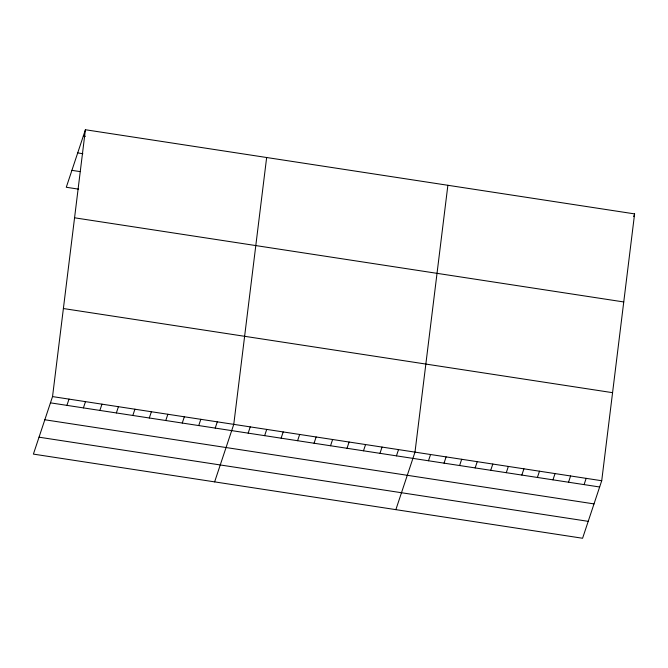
<?xml version="1.0" encoding="UTF-8"?>
<svg xmlns="http://www.w3.org/2000/svg" width="668" height="668" viewBox="0 0 668 668"><rect width="100%" height="100%" fill="white"/><g stroke="black" fill="none" stroke-linecap="round" stroke-linejoin="round"><path stroke-width="1" d="M52.538 396.592L85.412 129.742L634.6 213.894L601.718 480.735L582.588 538.258L33.4 454.106L52.538 396.592L601.718 480.735M266.649 157.514L233.767 424.355L214.628 481.878M447.877 185.278L414.995 452.127L395.865 509.651M85.412 129.742L66.282 187.265L78.632 189.153M66.925 405.367L69.013 399.113M83.408 407.897L85.487 401.635M99.883 410.419L101.962 404.165M116.357 412.941L118.436 406.687M132.832 415.471L134.911 409.208M149.306 417.993L151.386 411.738M165.781 420.514L167.86 414.26M182.255 423.036L184.343 416.782M198.73 425.566L200.817 419.312M215.213 428.088L217.292 421.834M248.162 433.14L250.241 426.885M264.637 435.661L266.716 429.407M281.111 438.183L283.19 431.929M297.586 440.713L299.665 434.459M314.06 443.235L316.148 436.981M330.535 445.756L332.622 439.502M347.018 448.286L349.097 442.032M363.492 450.808L365.571 444.554M379.967 453.33L382.046 447.076M396.441 455.86L398.52 449.606M428.48 460.77L430.559 454.507M444.036 463.149L446.115 456.895M459.601 465.538L461.68 459.283M475.157 467.917L477.236 461.663M490.721 470.305L492.8 464.051M506.277 472.685L508.356 466.431M521.842 475.073L523.921 468.819M537.398 477.453L539.477 471.199M633.707 216.574L634.6 213.894M552.962 479.841L555.041 473.587M568.518 482.221L570.597 475.967M584.082 484.609L586.162 478.355M83.333 135.996L85.395 136.314M77.705 152.914L82.857 153.707M71.91 170.348L80.143 171.609M74.566 217.801L623.753 301.953M63.385 308.532L612.573 392.675M50.451 402.846L599.639 486.989M44.823 419.763L594.011 503.906M39.028 437.189L588.216 521.341"/></g></svg>
